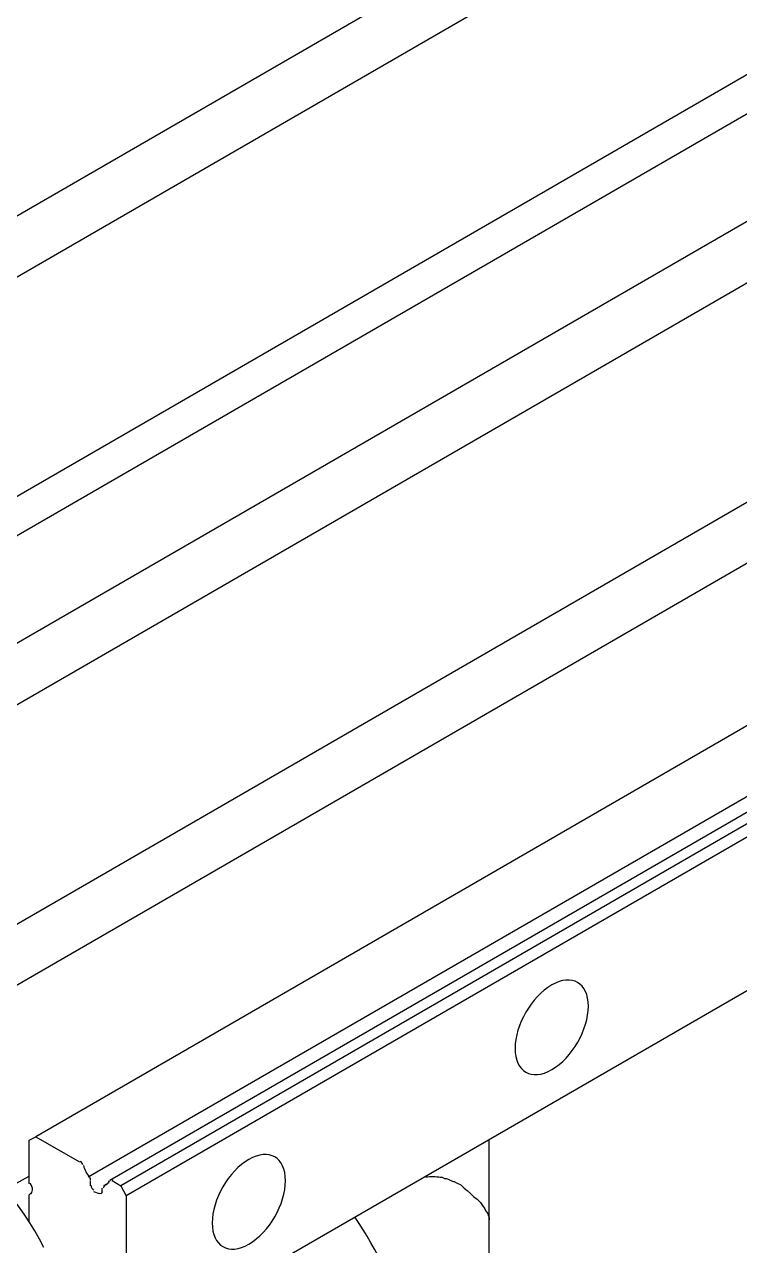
# Model space of a CAD drawing. Extents: x 23 to 317, y -101 to 289.
# Drawn here: x 110.6 to 120.45, y 107.87 to 124.68 of the extents above; entities that cross this region are included whole.
import ezdxf

# ---------------------------------------------------------------- set-up
doc = ezdxf.new("R2010")
doc.units = 0
doc.layers.get('0').update_dxf_attribs({"linetype": 'CONTINUOUS'})

msp = doc.modelspace()

# ---------------------------------------------------------------- linework, layer by layer
at = {"color": 7}
for points in [[(81.950385, 105.572354), (157.13057, 148.978442)], [(82.685827, 105.152102), (157.13057, 148.137937)], [(102.287608, 113.45209), (157.13057, 145.121124)], [(102.782906, 113.196937), (157.13057, 144.580799)], [(104.073681, 112.461495), (157.13057, 143.094906)], [(104.809123, 112.041242), (157.13057, 142.254401)], [(107.420693, 110.525331), (157.13057, 139.237588)], [(108.141126, 110.105078), (157.13057, 138.397083)], [(156.740336, 135.935603), (110.752696, 109.369636), (111.353057, 109.024429)], [(157.055525, 135.125116), (111.473129, 108.814303)], [(157.13057, 134.960017), (111.773309, 108.769276)], [(157.13057, 134.809927), (111.923399, 108.69423), (111.998444, 108.559149)], [(157.13057, 134.61481), (111.998444, 108.559149), (111.998444, 106.442877)], [(157.13057, 132.498538), (111.998444, 106.442877)], [(110.662642, 108.724249), (110.662642, 109.324609), (110.752696, 109.369636)], [(116.321042, 108.814303), (116.35106, 108.814303), (116.381079, 108.799294), (116.411097, 108.799294), (116.441115, 108.784285), (116.471133, 108.769276), (116.501151, 108.754267), (116.51616, 108.754267), (116.546178, 108.739258), (116.606214, 108.70924), (116.651241, 108.664212), (116.696268, 108.634194), (116.741295, 108.589167), (116.786322, 108.54414), (116.831349, 108.514122), (116.876376, 108.469095), (116.906394, 108.424068), (116.936412, 108.379041), (116.951421, 108.349023), (116.96643, 108.334014), (116.981439, 108.303996), (116.981439, 108.288987), (116.996448, 108.258969), (116.996448, 108.24396), (116.996448, 108.228951), (116.996448, 109.324609)], [(110.332443, 108.649203), (110.662642, 108.829312)], [(111.503147, 108.769276), (111.503147, 108.69423)], [(111.803327, 108.769276), (111.923399, 108.69423)], [(110.677651, 108.589167), (110.662642, 108.574158)], [(111.548174, 108.619185), (111.623219, 108.589167)], [(111.668246, 108.604176), (111.668246, 108.664212)], [(111.7583, 108.739258), (111.683255, 108.69423)], [(110.662642, 108.198933), (110.662642, 108.574158)], [(116.996448, 100.019016), (116.996448, 101.745054), (116.996448, 108.228951)]]:
    msp.add_lwpolyline(points, dxfattribs=at)
for points in [[(118.36427, 111.168708), (118.363874, 111.490417), (118.137545, 111.621078), (117.85875, 111.460548)], [(117.85875, 111.460548), (117.579956, 111.300018), (117.354268, 110.909086), (117.354664, 110.587378)], [(117.860184, 110.295538), (118.138979, 110.456068), (118.364666, 110.847), (118.36427, 111.168708)], [(117.354664, 110.587378), (117.35506, 110.265669), (117.581389, 110.135008), (117.860184, 110.295538)], [(110.864362, 107.849071), (110.546639, 108.469398), (110.078482, 108.992802), (109.585584, 109.278756)], [(114.191762, 108.767265), (114.191367, 109.088974), (113.965038, 109.219635), (113.686243, 109.059105)], [(111.400681, 108.986635), (111.395943, 109.006609), (111.381832, 109.024668), (111.364968, 109.032341)], [(111.407057, 108.974206), (111.424154, 108.91843), (111.453839, 108.862957), (111.491477, 108.81645)], [(113.686243, 109.059105), (113.407448, 108.898574), (113.181761, 108.507643), (113.182156, 108.185934)], [(111.5074, 108.776916), (111.507648, 108.792045), (111.501382, 108.80856), (111.490572, 108.821268)], [(111.690821, 108.704935), (111.724949, 108.709838), (111.751388, 108.731003), (111.766449, 108.765477)], [(111.815238, 108.777188), (111.798378, 108.784859), (111.782108, 108.780628), (111.774058, 108.766478)], [(113.687676, 107.894095), (113.966471, 108.054625), (114.192158, 108.445557), (114.191762, 108.767265)], [(116.32701, 108.812106), (116.262307, 108.82182), (116.193569, 108.822793), (116.123048, 108.814992)], [(110.672562, 108.585442), (110.693293, 108.591625), (110.705784, 108.612456), (110.706276, 108.641669)], [(110.706276, 108.641669), (110.706768, 108.670882), (110.695205, 108.705068), (110.675065, 108.733941)], [(111.513903, 108.701599), (111.513504, 108.677276), (111.529728, 108.651093), (111.551272, 108.641291)], [(111.626317, 108.596264), (111.647861, 108.586462), (111.667578, 108.596293), (111.671731, 108.618908)], [(111.702369, 108.69022), (111.690637, 108.687652), (111.682275, 108.678131), (111.67977, 108.66449)], [(116.075812, 105.404795), (116.109397, 106.28544), (115.765237, 107.349101), (115.151349, 108.261944)], [(113.182156, 108.185934), (113.182552, 107.864226), (113.408881, 107.733565), (113.687676, 107.894095)]]:
    msp.add_open_spline(points, degree=3, dxfattribs=at)

doc.saveas('drawing.dxf')
